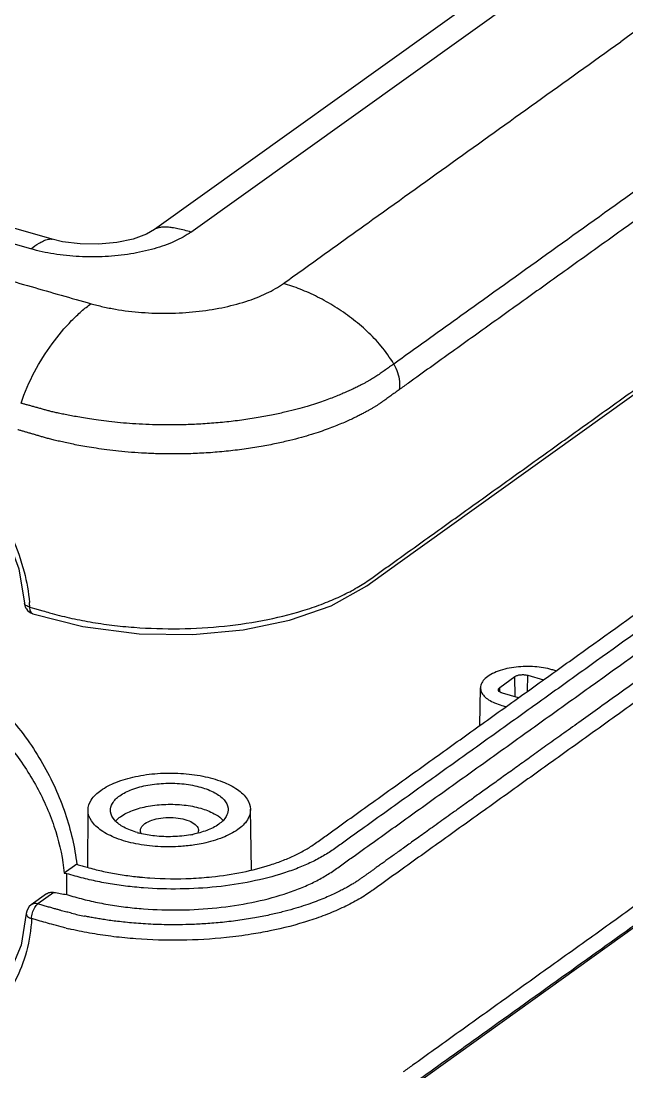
# Model space of a CAD drawing. Header units: millimetres. Extents: x 221 to 563, y 144 to 381.
# Drawn here: x 395.72 to 416.08, y 163.14 to 198.43 of the extents above; entities that cross this region are included whole.
import ezdxf

# ---------------------------------------------------------------- set-up
doc = ezdxf.new("R2010")
doc.units = ezdxf.units.MM
doc.layers.add('06___PRT_ALL_SURFS', color=7, linetype='Continuous')

# ---------------------------------------------------------------- blocks, each defined once
blk = doc.blocks.new('u31')
at = {"color": 7, "linetype": 'Continuous'}
for p, q in [((-0.525, 59.891), (26.385, 79.167)), ((-7.698, 43.909), (-7.698, 43.909)), ((-7.468, 43.743), (-7.262, 43.684)), ((-7.262, 43.684), (-6.903, 43.581)), ((12.779, 40.285), (13.425, 40.748)), ((13.445, 39.88), (13.425, 40.748)), ((13.974, 40.117), (13.978, 40.806)), ((13.978, 40.806), (14.663, 40.61)), ((12.784, 40.088), (12.779, 40.285)), ((11.923, 38.648), (11.945, 40.272)), ((13.586, 39.839), (12.901, 40.035)), ((-5.446, 32.667), (-5.983, 32.283)), ((-5.983, 32.283), (-5.872, 32.264)), ((-5.879, 31.362), (-5.872, 32.264)), ((-6.753, 31.393), (-7.41, 30.923)), ((-6.429, 31.458), (-7.122, 30.962)), ((-6.899, 30.898), (-7.122, 30.962)), ((-7.619, 30.543), (-7.619, 30.543))]:
    blk.add_line(p, q, dxfattribs=at)
for points in [[(8.39, 45.613), (32.863, 63.143), (36.603, 65.822)], [(-15.384, 52.885), (-14.021, 52.376), (-12.409, 51.458), (-10.903, 50.239), (-9.603, 48.774), (-8.593, 47.132), (-7.941, 45.396), (-7.698, 43.908)], [(-7.335, 43.459), (-5.178, 42.903), (-2.758, 42.589), (-0.442, 42.56), (1.722, 42.763), (3.713, 43.176), (5.507, 43.798), (7.047, 44.651), (8.39, 45.613)], [(-7.619, 30.543), (-7.835, 29.18), (-8.457, 27.707), (-9.437, 26.489), (-9.98, 26.046)]]:
    blk.add_lwpolyline(points, dxfattribs=at)
for centre, radius, start, end in [((-7.196, 43.94), 0.503, 183.5818, 196.6275), ((-15.261, 43.243), 7.808, 3.6752, 5.1414), ((-7.199, 43.94), 0.5, 196.7068, 213.4108), ((-7.199, 43.94), 0.5, 213.3986, 254.1368), ((14.273, 38.414), 2.738, 70.3957, 74.1262), ((13.74, 42.566), 3.182, 254.1033, 257.6317), ((-1.289, 46.76), 14.713, 264.2595, 264.4469), ((-1.261, 47.069), 15.023, 264.4533, 266.0353), ((-1.231, 47.624), 15.579, 266.0671, 272.6105), ((7.179, 107.822), 77.566, 259.89615, 260.30854), ((-7.119, 30.516), 0.5, 125.6175, 176.9541), ((-1.855, 46.462), 16.352, 256.5176, 258.5009), ((-2.223, 45.23), 15.748, 256.4865, 256.9368)]:
    blk.add_arc(centre, radius, start, end, dxfattribs=at)
for points, start_tangent, end_tangent in [([(32.518, 78.495), (30.701, 77.194), (28.885, 75.893), (25.252, 73.29), (17.987, 68.086)], (-0.805656, -0.592384), (-0.81295, -0.582333)), ([(3.455, 57.677), (5.272, 58.978), (7.088, 60.279), (10.721, 62.881), (17.987, 68.086)], (0.819982, 0.572389), (0.81295, 0.582333)), ([(22.742, 64.616), (15.476, 59.412), (11.843, 56.809), (10.027, 55.508), (8.211, 54.208)], (-0.81295, -0.582333), (-0.812924, -0.58237)), ([(22.972, 63.51), (19.205, 60.812), (17.321, 59.462), (15.437, 58.113), (13.554, 56.764), (11.67, 55.414), (10.728, 54.74), (9.786, 54.065), (8.844, 53.39), (8.442, 53.102)], (-0.81295, -0.582333), (-0.812056, -0.583579)), ([(-6.903, 43.581), (-6.614, 43.499), (-6.194, 43.385), (-5.762, 43.282), (-4.866, 43.104), (-3.935, 42.966), (-2.978, 42.872), (-1.023, 42.812), (0.924, 42.927), (2.788, 43.212), (4.498, 43.656), (5.274, 43.933), (5.987, 44.243), (6.631, 44.582), (6.925, 44.762), (7.2, 44.949), (7.67, 45.286), (8.141, 45.623), (9.083, 46.298), (10.025, 46.973), (10.967, 47.647), (12.851, 48.997), (14.734, 50.346), (16.618, 51.695), (18.502, 53.044), (22.049, 55.586)], (0.961453, -0.274969), (0.81295, 0.582333)), ([(-15.326, 53.043), (-14.026, 52.539), (-12.609, 51.753), (-11.264, 50.744), (-10.051, 49.545), (-9.028, 48.2), (-8.238, 46.755), (-7.712, 45.258), (-7.484, 43.942)], (0.955654, -0.294491), (0.089576, -0.99598)), ([(-0.521, 32.061), (0.371, 32.128), (1.694, 32.331), (2.907, 32.646), (3.459, 32.843), (3.964, 33.062), (4.424, 33.305), (4.626, 33.428), (4.839, 33.574), (5.292, 33.898), (5.768, 34.239), (6.709, 34.913), (7.651, 35.588), (8.592, 36.262), (10.476, 37.611), (12.36, 38.961), (14.244, 40.31), (16.127, 41.659), (19.895, 44.358)], (0.998961, 0.045581), (0.812951, 0.582332)), ([(-7.468, 43.743), (-7.642, 43.817), (-7.697, 43.909)], (-0.954842, 0.297115), (-0.113922, 0.99349)), ([(20.715, 44.124), (16.948, 41.425), (15.064, 40.075), (13.181, 38.726), (11.297, 37.377), (9.413, 36.028), (8.472, 35.353), (7.529, 34.678), (6.589, 34.004), (6.114, 33.664), (5.656, 33.336), (5.422, 33.177), (5.188, 33.033), (4.668, 32.759), (4.091, 32.509), (3.465, 32.286), (2.085, 31.927), (0.58, 31.697), (-0.991, 31.604), (-2.57, 31.652), (-3.341, 31.729), (-4.094, 31.84), (-4.817, 31.983), (-5.161, 32.066), (-5.518, 32.163), (-5.872, 32.263)], (-0.81295, -0.582333), (-0.961253, 0.275669)), ([(-7.336, 43.459), (-7.43, 43.549), (-7.468, 43.743)], (-0.96142, 0.275084), (-0.085382, 0.996348)), ([(-5.879, 31.362), (-5.527, 31.262), (-5.169, 31.165), (-4.823, 31.082), (-4.098, 30.938), (-3.343, 30.827), (-2.569, 30.75), (-0.985, 30.702), (0.591, 30.795), (2.101, 31.026), (3.486, 31.386), (4.113, 31.609), (4.692, 31.861), (5.213, 32.136), (5.449, 32.28), (5.683, 32.439), (6.142, 32.768), (6.616, 33.107), (7.557, 33.781), (8.499, 34.456), (9.441, 35.131), (11.324, 36.48), (13.208, 37.829), (15.092, 39.179), (16.975, 40.528), (20.743, 43.227)], (0.962015, -0.272995), (0.812951, 0.582332)), ([(21.925, 42.889), (20.787, 42.074), (19.729, 41.317), (18.746, 40.612), (17.831, 39.957), (16.979, 39.347), (16.187, 38.779), (15.451, 38.252), (14.767, 37.762), (14.131, 37.306), (13.539, 36.882), (12.987, 36.487), (12.471, 36.117), (11.989, 35.772), (11.539, 35.45), (11.121, 35.15), (10.733, 34.872), (10.371, 34.613), (10.034, 34.371), (9.719, 34.146), (9.428, 33.937), (9.16, 33.745), (8.913, 33.569), (8.685, 33.405), (8.473, 33.254), (8.276, 33.112), (8.09, 32.979), (7.915, 32.854), (7.751, 32.736), (7.598, 32.627), (7.459, 32.527), (7.332, 32.436), (7.216, 32.352), (7.107, 32.274), (7.001, 32.198), (6.894, 32.122), (6.782, 32.044), (6.661, 31.961), (6.528, 31.875), (6.382, 31.786), (6.225, 31.695), (6.05, 31.599), (5.849, 31.495), (5.615, 31.382), (5.346, 31.262), (5.039, 31.135), (4.693, 31.005), (4.312, 30.875), (3.889, 30.745), (3.409, 30.615), (2.858, 30.486), (2.221, 30.36), (1.492, 30.246), (0.731, 30.158), (0.024, 30.102), (-0.608, 30.073), (-1.174, 30.063), (-1.685, 30.067), (-2.152, 30.082), (-2.588, 30.106), (-2.99, 30.136), (-3.354, 30.17), (-3.683, 30.207), (-3.982, 30.245), (-4.253, 30.284), (-4.501, 30.324), (-4.726, 30.363), (-4.931, 30.401), (-5.115, 30.437)], (-0.81295, -0.582333), (-0.979869, 0.199641)), ([(-13.533, 42.455), (-11.86, 41.793), (-10.452, 40.936), (-9.304, 40), (-8.355, 39.022), (-7.57, 38.024), (-6.918, 37.007), (-6.376, 35.953), (-5.945, 34.864), (-5.633, 33.761), (-5.446, 32.667)], (0.961588, -0.274495), (0.113321, -0.993558)), ([(22.349, 42.328), (18.581, 39.629), (16.698, 38.28), (14.814, 36.931), (12.93, 35.581), (11.047, 34.232), (10.105, 33.557), (9.163, 32.883), (8.221, 32.208), (7.75, 31.871), (7.279, 31.533), (7.005, 31.347), (6.711, 31.167), (6.067, 30.827), (5.354, 30.518), (4.578, 30.241), (2.868, 29.797), (2.069, 29.652)], (-0.81295, -0.582333), (-0.987551, -0.157298)), ([(-14.367, 41.857), (-12.699, 41.218), (-11.047, 40.256), (-9.526, 39.026), (-8.196, 37.563), (-7.107, 35.884), (-6.352, 34.082), (-5.983, 32.283)], (0.961588, -0.274496), (0.099143, -0.995073)), ([(15.021, 41.047), (14.661, 41.128), (14.28, 41.174), (13.884, 41.184), (13.484, 41.158), (13.083, 41.092), (12.707, 40.984), (12.388, 40.839), (12.151, 40.669), (11.999, 40.477), (11.945, 40.277), (11.945, 40.272)], (-0.96159, 0.274491), (-0.012497, -0.999922)), ([(13.425, 40.748), (13.533, 40.8), (13.676, 40.829), (13.832, 40.831), (13.978, 40.806)], (0.81295, 0.582333), (0.96159, -0.274491)), ([(12.718, 40.185), (12.723, 40.219), (12.779, 40.285)], (-0.031428, 0.999506), (0.81295, 0.582333)), ([(11.945, 40.272), (11.985, 40.085), (12.106, 39.91), (12.297, 39.753), (12.552, 39.617), (12.869, 39.505)], (-0.012497, -0.999922), (0.96159, -0.274491)), ([(12.901, 40.035), (12.788, 40.084), (12.726, 40.148), (12.718, 40.185)], (-0.96159, 0.274491), (-0.031428, 0.999506)), ([(23.147, 34.132), (19.379, 31.434), (17.496, 30.084), (15.612, 28.735), (13.728, 27.386), (11.845, 26.037), (10.903, 25.362), (9.961, 24.687), (9.019, 24.012), (8.617, 23.724)], (-0.81295, -0.582333), (-0.812055, -0.58358)), ([(-5.446, 32.667), (-5.216, 32.601), (-5.001, 32.54), (-4.676, 32.452), (-4.378, 32.381), (-3.738, 32.254), (-3.079, 32.157), (-2.761, 32.121)], (0.961191, -0.275882), (0.994985, -0.100025)), ([(22.466, 32.822), (15.663, 27.949), (12.03, 25.347), (10.214, 24.046), (8.397, 22.745)], (-0.81295, -0.582333), (-0.812925, -0.582368)), ([(-6.753, 31.393), (-6.603, 31.458), (-6.429, 31.458)], (0.812388, 0.583118), (0.984495, -0.175411)), ([(-7.122, 30.962), (-7.279, 30.974), (-7.41, 30.923)], (-0.96159, 0.274491), (-0.813802, -0.581142)), ([(-7.353, 30.575), (-7.255, 30.807)], (0.279536, 0.960135), (0.528982, 0.848633)), ([(-7.255, 30.807), (-7.122, 30.962)], (0.528982, 0.848633), (0.757806, 0.65248)), ([(-5.668, 30.56), (-5.774, 30.586), (-5.877, 30.612), (-5.982, 30.639), (-6.096, 30.67), (-6.222, 30.705), (-6.365, 30.745), (-6.524, 30.79), (-6.701, 30.841), (-6.899, 30.898)], (-0.972303, 0.233725), (-0.961166, 0.275972)), ([(-7.389, 30.328), (-7.61, 28.918), (-8.113, 27.619), (-8.88, 26.484), (-9.676, 25.715)], (-0.053466, -0.99857), (-0.781449, -0.623969)), ([(-7.619, 30.543), (-7.563, 30.425), (-7.389, 30.328)], (-0.039812, -0.999207), (0.945404, -0.325902)), ([(-7.389, 30.328), (-7.353, 30.575)], (-0.069847, 0.997558), (0.279536, 0.960135)), ([(-5.903, 29.918), (-6.114, 29.97), (-6.534, 30.084), (-7.192, 30.272), (-7.389, 30.328)], (-0.972304, 0.23372), (-0.961515, 0.274751)), ([(2.069, 29.652), (1.004, 29.512), (-0.943, 29.397), (-2.898, 29.456), (-3.855, 29.551), (-4.786, 29.688), (-5.682, 29.866), (-5.782, 29.889)], (-0.987551, -0.157298), (-0.974111, 0.226071))]:
    blk.add_spline(points, degree=3, dxfattribs=dict(at, start_tangent=start_tangent, end_tangent=end_tangent))
at = {"layer": '06___PRT_ALL_SURFS', "color": 7, "linetype": 'Continuous'}
for p, q in [((-6.503, 59.583), (-80.67, 80.754)), ((-7.43, 59.167), (-81.597, 80.338)), ((24.82, 79.274), (-2.09, 59.998)), ((32.713, 40.081), (7.965, 22.354)), ((-4.967, 32.531), (-4.958, 34.993)), ((2.083, 32.419), (2.042, 35.035))]:
    blk.add_line(p, q, dxfattribs=at)
blk.add_lwpolyline([(-2.09, 59.998), (-2.441, 59.797), (-3.015, 59.587), (-3.72, 59.437), (-4.502, 59.364), (-5.3, 59.378), (-6.055, 59.477), (-6.502, 59.583)], dxfattribs=at)
for centre, radius, start, end in [((0.063, 33.846), 1.069, 42.8344, 47.0545), ((-1.746, 37.794), 3.916, 254.0409, 255.534), ((-1.379, 38.577), 4.715, 280.3601, 281.5118)]:
    blk.add_arc(centre, radius, start, end, dxfattribs=at)
for points, start_tangent, end_tangent in [([(-87.426, 80.384), (-84.844, 79.648), (-82.263, 78.911), (-77.101, 77.437), (-66.777, 74.49), (-56.452, 71.543), (-46.128, 68.596), (-35.804, 65.649), (-25.479, 62.701), (-15.155, 59.754), (-9.993, 58.281), (-7.412, 57.544), (-4.831, 56.807)], (0.959896, -0.280357), (0.963232, -0.268671)), ([(-0.525, 59.891), (-1.224, 59.495), (-2.107, 59.175), (-3.121, 58.952), (-4.217, 58.837), (-5.339, 58.836), (-6.432, 58.948), (-7.43, 59.167)], (-0.81295, -0.582333), (-0.96159, 0.274491)), ([(-0.525, 59.891), (-1.092, 60.033), (-1.331, 60.076), (-1.541, 60.099), (-1.723, 60.102), (-1.877, 60.084), (-2.004, 60.046), (-2.09, 59.999)], (-0.96159, 0.274491), (-0.813395, -0.581712)), ([(-7.43, 59.167), (-7.068, 59.406), (-6.915, 59.49), (-6.781, 59.549), (-6.664, 59.583), (-6.565, 59.592), (-6.503, 59.583)], (0.81295, 0.582333), (0.961687, -0.274151)), ([(-4.831, 56.807), (-4.319, 56.677), (-3.782, 56.57), (-2.65, 56.431), (-1.477, 56.395), (-0.309, 56.464), (0.809, 56.635), (1.835, 56.901), (2.728, 57.253), (3.115, 57.457), (3.455, 57.677)], (0.963232, -0.268671), (0.819982, 0.572389)), ([(8.21, 54.208), (7.66, 54.986), (7.065, 55.615), (6.396, 56.179), (5.676, 56.674), (4.93, 57.093), (4.181, 57.429), (3.455, 57.677)], (-0.50578, 0.862662), (-0.96159, 0.274491)), ([(-7.846, 52.523), (-7.262, 53.878), (-6.506, 55.083), (-5.666, 56.078), (-5.242, 56.48), (-4.831, 56.807)], (0.315927, 0.948784), (0.81295, 0.582333)), ([(8.21, 54.208), (8.122, 54.145), (8.031, 54.081), (7.94, 54.018), (7.848, 53.954), (7.756, 53.89), (7.665, 53.826), (7.575, 53.763), (7.485, 53.701), (7.394, 53.641), (7.301, 53.582), (7.204, 53.525), (7.102, 53.467), (6.991, 53.407), (6.869, 53.342), (6.732, 53.272), (6.577, 53.195), (6.4, 53.111), (6.202, 53.02), (5.981, 52.923), (5.737, 52.823), (5.47, 52.718), (5.175, 52.61), (4.844, 52.498), (4.474, 52.384), (4.055, 52.266), (3.575, 52.146), (3.018, 52.024), (2.372, 51.902), (1.662, 51.793), (0.922, 51.705), (0.174, 51.642), (-0.555, 51.603), (-1.242, 51.587), (-1.879, 51.589), (-2.475, 51.607), (-3.037, 51.638), (-3.565, 51.681), (-4.058, 51.734), (-4.506, 51.791), (-4.9, 51.848), (-5.243, 51.903), (-5.543, 51.956), (-5.814, 52.006), (-6.061, 52.055), (-6.281, 52.101), (-6.472, 52.145), (-6.64, 52.188), (-6.799, 52.231), (-6.958, 52.276), (-7.116, 52.32), (-7.274, 52.364), (-7.428, 52.407), (-7.576, 52.447), (-7.716, 52.486), (-7.846, 52.523)], (-0.813805, -0.581138), (-0.961955, 0.273208)), ([(8.21, 54.208), (8.378, 53.84), (8.457, 53.462), (8.442, 53.102)], (0.506994, -0.86195), (-0.179936, -0.983678)), ([(8.442, 53.102), (8.353, 53.038), (8.264, 52.974), (8.175, 52.909), (8.086, 52.844), (7.997, 52.78), (7.91, 52.717), (7.822, 52.654), (7.732, 52.59), (7.638, 52.525), (7.54, 52.46), (7.44, 52.397), (7.335, 52.333), (7.224, 52.267), (7.102, 52.198), (6.964, 52.122), (6.808, 52.039), (6.63, 51.949), (6.43, 51.852), (6.206, 51.749), (5.958, 51.641), (5.685, 51.53), (5.382, 51.414), (5.042, 51.295), (4.661, 51.172), (4.23, 51.046), (3.736, 50.917), (3.162, 50.786), (2.496, 50.657), (1.763, 50.542), (0.996, 50.45), (0.223, 50.385), (-0.531, 50.348), (-1.241, 50.335), (-1.899, 50.343), (-2.514, 50.367), (-3.094, 50.405), (-3.64, 50.455), (-4.148, 50.515), (-4.607, 50.58), (-5.01, 50.644), (-5.359, 50.707), (-5.665, 50.766), (-5.939, 50.824), (-6.189, 50.88), (-6.415, 50.933), (-6.615, 50.984), (-6.793, 51.032), (-6.957, 51.079), (-7.113, 51.125), (-7.267, 51.17), (-7.42, 51.215), (-7.57, 51.259), (-7.715, 51.301), (-7.853, 51.34), (-7.985, 51.378)], (-0.811043, -0.584986), (-0.961116, 0.276143)), ([(-7.81, 22), (-8.282, 22.135), (-9.6, 22.511), (-12.233, 23.263), (-14.867, 24.015), (-17.501, 24.766), (-22.769, 26.27), (-28.036, 27.774), (-33.304, 29.277), (-38.571, 30.781), (-49.106, 33.788), (-59.641, 36.796), (-64.909, 38.299), (-70.176, 39.803), (-75.444, 41.306), (-80.711, 42.81), (-83.345, 43.562), (-85.979, 44.314), (-88.612, 45.066), (-89.93, 45.442), (-90.402, 45.577)], (-0.961497, 0.274816), (-0.961682, 0.274166)), ([(-7.659, 21.06), (-10.24, 21.796), (-12.821, 22.533), (-17.983, 24.006), (-28.308, 26.954), (-38.632, 29.901), (-48.957, 32.848), (-59.282, 35.795), (-69.606, 38.743), (-79.931, 41.69), (-85.093, 43.163), (-87.673, 43.9), (-89.263, 44.354)], (-0.961687, 0.274149), (-0.961583, 0.274515)), ([(-4.408, 35.849), (-3.758, 36.195), (-2.919, 36.445), (-1.969, 36.578), (-0.967, 36.584), (-0.016, 36.463), (0.829, 36.222), (1.479, 35.886), (1.898, 35.474), (2.042, 35.035)], (0.81295, 0.582333), (0.016792, -0.999859)), ([(-4.958, 34.993), (-4.819, 35.435), (-4.408, 35.849)], (0.004649, 0.999989), (0.81295, 0.582333)), ([(-3.594, 35.617), (-3.068, 35.889), (-2.385, 36.075), (-1.61, 36.156), (-0.821, 36.125), (-0.094, 35.984), (0.5, 35.748), (0.901, 35.439), (1.072, 35.088), (1.075, 35.002)], (0.81295, 0.582333), (-0.048368, -0.99883)), ([(-3.992, 34.971), (-3.911, 35.285), (-3.594, 35.617)], (-0.029839, 0.999555), (0.81295, 0.582333)), ([(-0.355, 33.503), (-0.948, 33.436), (-1.95, 33.43), (-2.9, 33.551), (-3.745, 33.792), (-4.395, 34.128), (-4.814, 34.54), (-4.958, 34.985), (-4.958, 34.993)], (-0.988091, -0.153874), (0.004649, 0.999989)), ([(-2.822, 34.03), (-3.416, 34.266), (-3.818, 34.575), (-3.988, 34.926), (-3.992, 34.971)], (-0.961435, 0.275033), (-0.029839, 0.999555)), ([(-3.56, 34.718), (-3.041, 34.986), (-2.366, 35.169), (-1.603, 35.249), (-0.824, 35.219), (-0.107, 35.08), (0.478, 34.847)], (0.81295, 0.582333), (0.879198, -0.476456)), ([(0.478, 34.847), (0.791, 34.629)], (0.879198, -0.476456), (0.731637, -0.681694)), ([(1.075, 35.002), (0.995, 34.729), (0.678, 34.397)], (-0.048368, -0.99883), (-0.81295, -0.582333)), ([(2.042, 35.035), (2.042, 35.029), (1.903, 34.579), (1.492, 34.165)], (0.016792, -0.999859), (-0.81295, -0.582333)), ([(-3.766, 34.538), (-3.56, 34.718)], (0.670088, 0.742281), (0.81295, 0.582333)), ([(-2.701, 34.113), (-2.673, 34.234), (-2.506, 34.417)], (0.02669, 0.999644), (0.81295, 0.582333)), ([(-2.506, 34.417), (-2.213, 34.563), (-1.825, 34.657), (-1.399, 34.684), (-0.971, 34.643), (-0.609, 34.539), (-0.342, 34.382), (-0.214, 34.196), (-0.205, 34.129)], (0.81295, 0.582333), (0.007436, -0.999972)), ([(0.678, 34.397), (0.152, 34.125), (-0.438, 33.957)], (-0.81295, -0.582333), (-0.979863, -0.19967)), ([(-0.531, 33.939), (-1.306, 33.858), (-2.095, 33.889), (-2.724, 34.003)], (-0.983679, -0.179934), (-0.968275, 0.249887)), ([(-2.677, 33.995), (-2.692, 34.036), (-2.701, 34.113)], (-0.408198, 0.912893), (0.02669, 0.999644)), ([(1.492, 34.165), (0.842, 33.819), (0.003, 33.569), (-0.355, 33.503)], (-0.81295, -0.582333), (-0.988091, -0.153874)), ([(-0.205, 34.129), (-0.224, 34.02)], (0.007436, -0.999972), (-0.341682, -0.939816))]:
    blk.add_spline(points, degree=3, dxfattribs=dict(at, start_tangent=start_tangent, end_tangent=end_tangent))

msp = doc.modelspace()

# ---------------------------------------------------------------- block references
at = {"xscale": 0.78, "yscale": 0.78, "zscale": 0.78}
msp.add_blockref('u31', (401.838, 144.632), dxfattribs=at)

doc.saveas('drawing.dxf')
